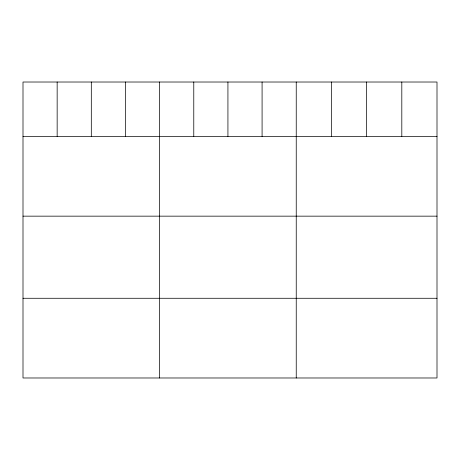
<?xml version="1.0" encoding="UTF-8"?>
<svg xmlns="http://www.w3.org/2000/svg" width="460" height="460" viewBox="0 0 460 460"><rect width="100%" height="100%" fill="white"/><g stroke="black" fill="none" stroke-linecap="round" stroke-linejoin="round"><path stroke-width="0.69" d="M437 136.447L437 377.982L23 377.982L23 82.018L437 82.018L437 136.447L23 136.447M23 216.154L437 216.154M23 298.275L437 298.275M401.81 82.018L401.81 136.447M366.62 82.018L366.62 136.447M331.43 82.018L331.43 136.447M296.24 82.018L296.24 377.982M262.085 82.018L262.085 136.447M227.93 82.018L227.93 136.447M193.775 82.018L193.775 136.447M159.62 82.018L159.62 377.982M125.465 82.018L125.465 136.447M91.31 82.018L91.31 136.447M57.155 82.018L57.155 136.447"/></g></svg>
